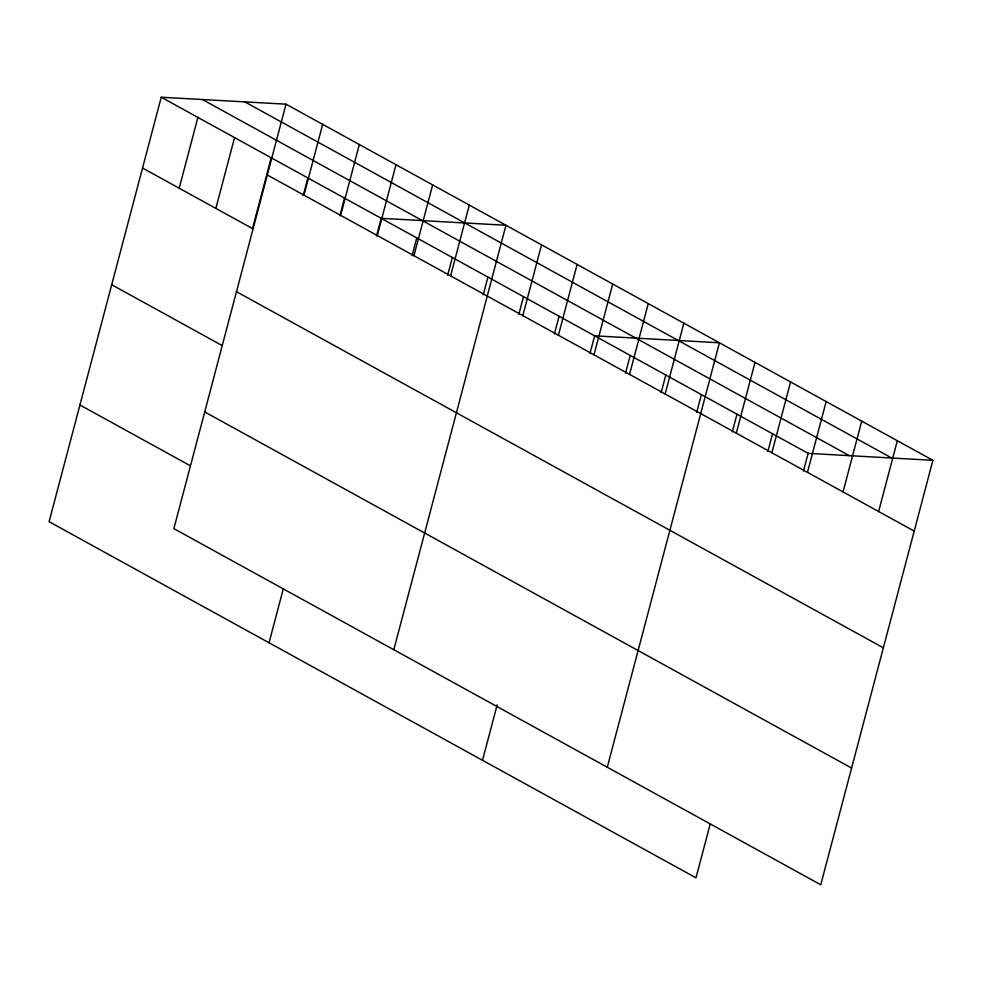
<?xml version="1.0" encoding="UTF-8"?>
<svg xmlns="http://www.w3.org/2000/svg" width="982" height="982" viewBox="0 0 982 982"><rect width="100%" height="100%" fill="white"/><g stroke="black" fill="none" stroke-linecap="round" stroke-linejoin="round"><path stroke-width="1.47" d="M286.02 104.178L173.875 528.635L820.756 884.77L932.9 460.312L286.02 104.178L161.244 97.23L49.1 521.688L695.98 877.822L710.244 823.849M179.203 188.213L197.91 117.41M215.856 208.393L234.563 137.59M271.216 157.771L252.509 228.573L142.537 168.032M303.192 195.651L307.869 177.951M303.966 195.16L322.673 124.358M339.858 215.831L344.535 198.131M340.631 215.34L359.326 144.538M269.043 642.78L283.307 588.795M376.511 236.011L381.188 218.311L505.963 225.259L393.807 649.728M377.284 235.52L395.992 164.718M412.084 255.602L416.761 237.902M413.938 255.701L432.645 184.898M447.669 275.193L452.346 257.493M450.591 275.881L469.298 205.078M483.242 294.772L487.919 277.071M518.827 314.363L523.504 296.662M522.829 315.652L541.536 244.849M554.4 333.954L559.077 316.253M558.414 335.23L577.109 264.44M482.506 760.301L497.162 704.867M589.986 353.532L594.662 335.832L719.425 342.779L607.281 767.249M593.987 354.821L612.694 284.019M625.559 373.123L630.235 355.423M629.56 374.412L648.267 303.61M661.144 392.714L665.821 375.014M665.145 393.991L683.853 323.201M696.717 412.293L701.394 394.604M732.302 431.884L736.979 414.183M736.304 433.172L755.011 362.37M767.875 451.475L772.552 433.774M771.877 452.751L790.584 381.961M803.448 471.065L808.125 453.365L161.244 97.23M807.462 472.342L826.169 401.54M843.035 491.933L861.742 421.131M878.62 511.524L897.327 440.722M808.125 453.365L932.9 460.312M244.849 101.883L891.73 458.017M202.427 99.526L849.307 455.648M267.313 174.98L914.193 531.102M236.478 291.691L883.358 647.813M111.703 284.743L221.674 345.283M204.71 411.937L851.59 768.059M79.935 404.989L189.907 465.529"/></g></svg>
